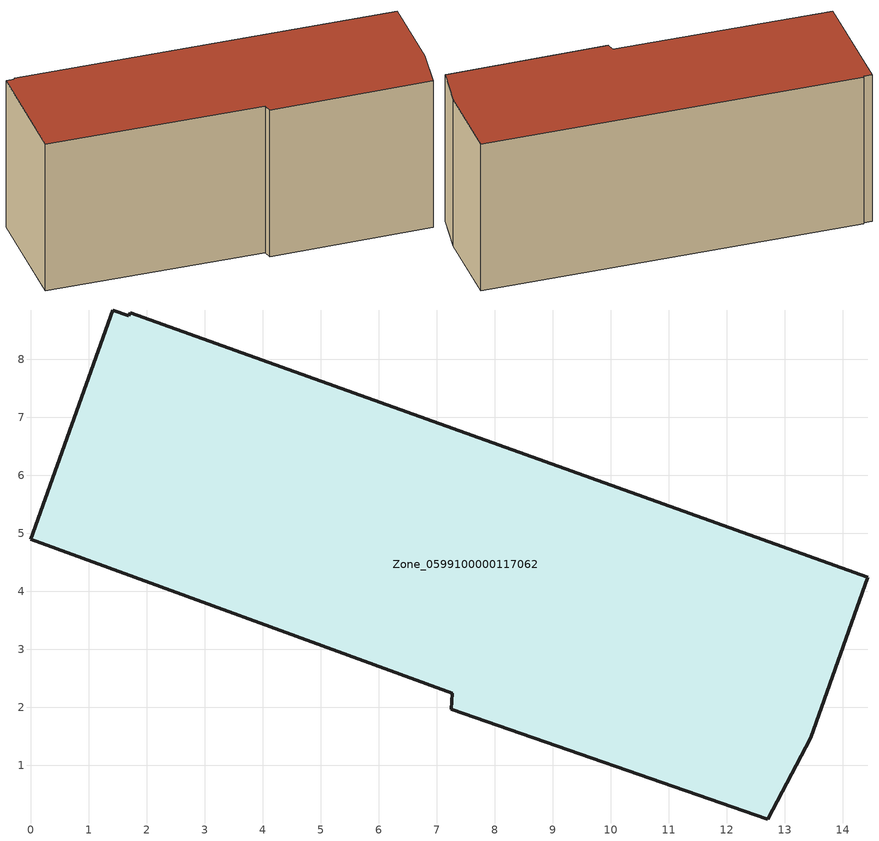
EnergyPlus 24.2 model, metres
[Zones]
Zone_0599100000117062
 floor ground (C_G): 14.43,4.24 13.45,1.48 12.7,0.08 7.25,1.97 7.27,2.24 0,4.9 1.41,8.85 1.69,8.75 1.72,8.81 z0.54
 wall outside (C_F): 7.27,2.24 7.25,1.97 12.7,0.08 13.45,1.48 14.43,4.24 1.72,8.81 1.69,8.75 1.41,8.85 0,4.9 7.27,2.24 z0.54:6.33
 roof outside (C_R): 13.45,1.48 14.43,4.24 1.72,8.81 1.69,8.75 1.41,8.85 0,4.9 7.27,2.24 7.25,1.97 12.7,0.08 z6.33
[BUILDING]
Pand.0599100000117062: North Axis=0; Terrain=City; Loads Convergence Tolerance Value=0.04; Temperature Convergence Tolerance Value=0.4; Solar Distribution=FullExterior; Maximum Number of Warmup Days=25; Minimum Number of Warmup Days=1
[Site:Location]
Rotterdam.The.Hague.AP_ZH_NLD Design_Conditions: Latitude=51.96; Longitude=4.45; Time Zone=1; Elevation=-4.5
[SITE:GROUNDTEMPERATURE:BUILDINGSURFACE]
18, 18, 18, 18, 18, 18, 18, 18, 18, 18, 18, 18
[MATERIAL] Thermal Absorptance=0.9; Solar Absorptance=0.7; Visible Absorptance=0.7
Name | Roughness | Thickness | Conductivity | Density | Specific Heat
G.TI.1965-1974 | MediumSmooth | 0.15 | 0.882353 | 540 | 1210
F.TI.1965-1974 | Rough | 0.3 | 0.697674 | 1920 | 840
R.TI.1965-1974 | MediumRough | 0.2 | 0.232558 | 1500 | 1000
[CONSTRUCTION]
C_G: G.TI.1965-1974
C_F: F.TI.1965-1974
C_R: R.TI.1965-1974
[ZONE]
Zone_0599100000117062: Type=1; Multiplier=1; Ceiling Height=Autocalculate; Volume=Autocalculate; Floor Area=autocalculate; Part of Total Floor Area=Yes
[ZONEINFILTRATION:DESIGNFLOWRATE]
Infil_Zone_0599100000117062: Zone or ZoneList or Space or SpaceList=Zone_0599100000117062; Schedule=AlwaysOn; Design Flow Rate Calculation Method=Flow/Area; Flow Rate per Floor Area=0.003; Constant Term Coefficient=1; Temperature Term Coefficient=0; Velocity Term Coefficient=0; Velocity Squared Term Coefficient=0
[HVACTEMPLATE:ZONE:IDEALLOADSAIRSYSTEM]
Zone_0599100000117062: Maximum Heating Supply Air Temperature=50; Minimum Cooling Supply Air Temperature=13; Maximum Heating Supply Air Humidity Ratio=0.0156; Minimum Cooling Supply Air Humidity Ratio=0.0077; Heating Limit=NoLimit; Cooling Limit=NoLimit; Dehumidification Control Type=ConstantSensibleHeatRatio; Cooling Sensible Heat Ratio=0.7; Dehumidification Setpoint=60; Humidification Control Type=None; Humidification Setpoint=30; Outdoor Air Method=None; Outdoor Air Flow Rate per Person=0.00944; Outdoor Air Flow Rate per Zone Floor Area=0; Outdoor Air Flow Rate per Zone=0; Demand Controlled Ventilation Type=None; Outdoor Air Economizer Type=NoEconomizer; Heat Recovery Type=None; Sensible Heat Recovery Effectiveness=0.7; Latent Heat Recovery Effectiveness=0.65
[ZONECONTROL:THERMOSTAT]
ThermostatControl_Zone_0599100000117062: Zone or ZoneList=Zone_0599100000117062; Control Type Schedule=DualSetpointControlType; Control 1=Thermostat_Zone_0599100000117062; Temperature Difference Between Cutout And Setpoint=0
[THERMOSTATSETPOINT:DUALSETPOINT]
Thermostat_Zone_0599100000117062: Heating Setpoint Temperature Schedule=HeatingSetpoint_Zone_0599100000117062; Cooling Setpoint Temperature Schedule=CoolingSetpoint_Zone_0599100000117062
[SCHEDULE:COMPACT]
HeatingSetpoint_Zone_0599100000117062: Through: 12/31, For: AllDays, Until: 24:00, 21
CoolingSetpoint_Zone_0599100000117062: Through: 12/31, For: AllDays, Until: 24:00, 24
DualSetpointControlType: Through: 12/31, For: AllDays, Until: 24:00, 4
AlwaysOn: Through: 12/31, For: AllDays, Until: 24:00, 1
